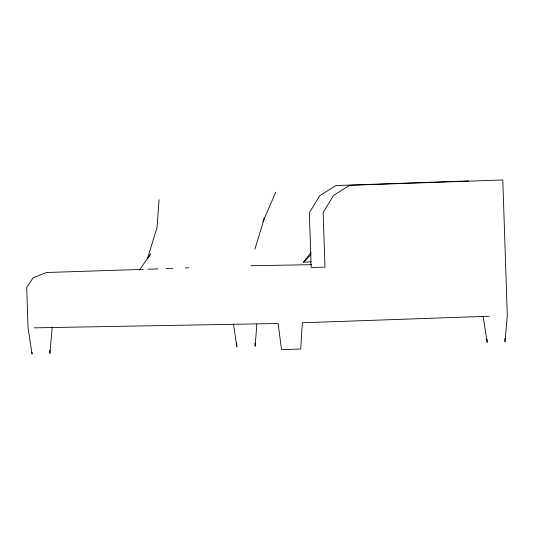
<?xml version="1.0" encoding="UTF-8"?>
<svg xmlns="http://www.w3.org/2000/svg" width="534" height="534" viewBox="0 0 534 534"><rect width="100%" height="100%" fill="white"/><g stroke="black" fill="none" stroke-linecap="round" stroke-linejoin="round"><path stroke-width="0.8" d="M159.072 199.729L157.049 227.457L147.337 259.03L150.655 253.944L139.354 270.144M256.854 324.151L255.105 346.312L254.998 343.042M52.199 327.215L49.922 353.488L49.816 350.217M254.858 249.204L264.57 217.625L263.402 220.442M262.848 221.79L275.711 192.36M310.921 261.854L303.479 262.167L311.048 252.469M303.479 262.167L310.948 254.671M468.605 180.926L335.819 185.565L319.779 195.658L309.36 212.699L311.175 267.427L324.986 267.18L323.17 212.452L333.59 195.411L349.63 185.325L502.801 179.965L507.3 315.601L505.004 341.873L504.89 338.603M143.039 269.39L46.498 272.514L33.141 277.747L26.7 287.499L28.042 327.956L32.053 354.035L32 352.4M148.011 269.216L157.971 268.869M166.268 268.582L172.903 268.348M185.345 267.914L188.662 267.794M489.277 316.228L302.324 322.77L300.729 349.016L286.384 349.516L281.498 349.603L278.167 323.504L34.183 327.843M250.9 265.752L311.616 264.67M483.143 316.342L487.175 342.421L487.068 339.143M233.492 324.051L236.822 346.873L236.689 342.781"/></g></svg>
